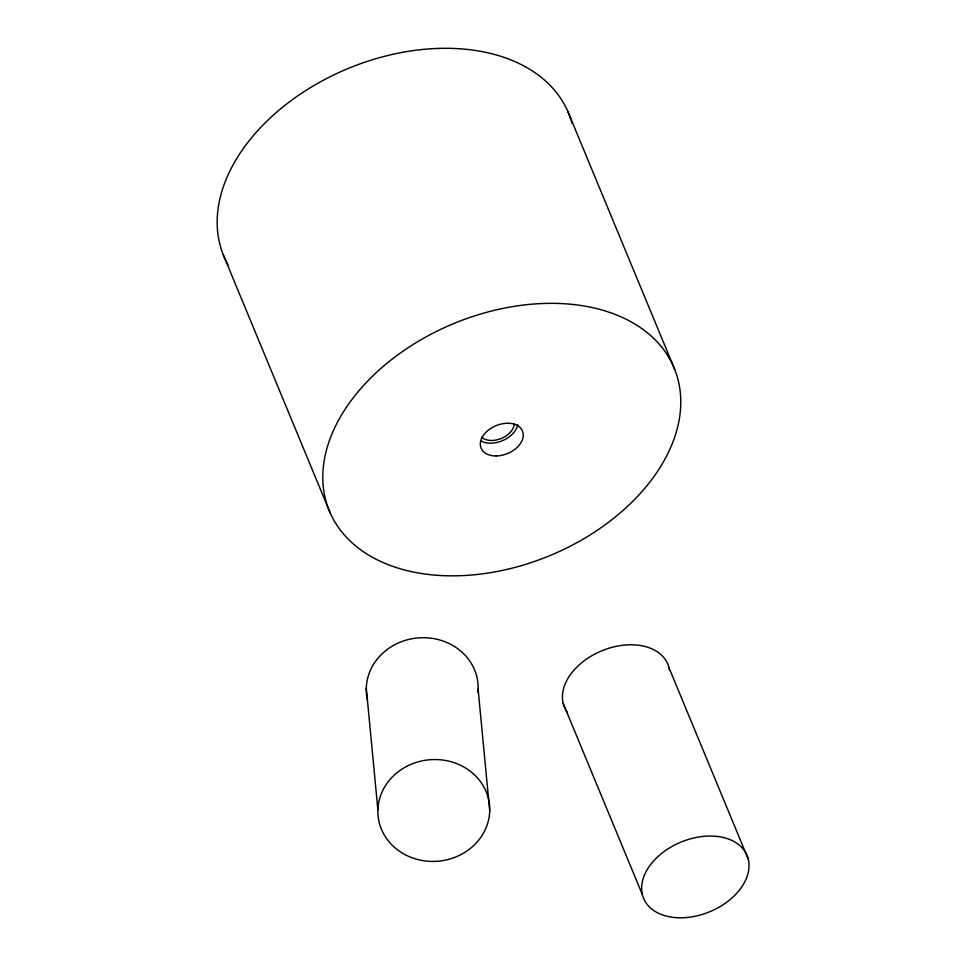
<?xml version="1.0" encoding="UTF-8"?>
<svg xmlns="http://www.w3.org/2000/svg" width="966" height="966" viewBox="0 0 966 966"><rect width="100%" height="100%" fill="white"/><g stroke="black" fill="none" stroke-linecap="round" stroke-linejoin="round"><path stroke-width="1.45" d="M567.863 111.501L674.727 369.447A186.619 125.592 -22.5 0 1 455.324 575.821A186.619 125.592 -22.5 0 1 375.339 373.504A186.619 125.592 -22.5 0 1 674.727 369.447M669.015 667.784L748.239 859.064A55.98 37.674 -22.5 0 1 676.876 917.7A55.98 37.674 -22.5 0 1 660.913 854.016A55.98 37.674 -22.5 0 1 748.239 859.064M563.214 703.502L642.438 894.794M223.231 254.698L330.082 512.656M478.122 689.205L489.726 811.029A55.98 50.896 -5.4 0 1 404.452 854.318A55.98 50.896 -5.4 0 1 407.254 766.074A55.98 50.896 -5.4 0 1 489.726 811.029M366.283 688.094L377.887 809.919M228.205 265.143A186.619 125.592 -22.5 0 1 346.359 69.238A186.619 125.592 -22.5 0 1 571.184 120.364M571.486 121.378A186.619 125.592 -22.5 0 1 572.065 123.407M514.395 423.651A18.656 12.558 -22.5 0 1 501.306 438.455A18.656 12.558 -22.5 0 1 481.587 437.212M517.764 424.629A22.399 15.07 -22.5 0 1 502.779 440.556A22.399 15.07 -22.5 0 1 480.585 440.738M367.43 699.867A55.98 50.896 -5.4 0 1 418.93 637.85A55.98 50.896 -5.4 0 1 477.941 692.151M567.404 712.413A55.98 37.674 -22.5 0 1 601.999 650.71A55.98 37.674 -22.5 0 1 669.547 670.573M496.162 455.94A22.399 15.07 -22.5 0 0 522.558 431.21A22.399 15.07 -22.5 0 0 486.659 431.621A22.399 15.07 -22.5 0 0 496.162 455.94"/></g></svg>
